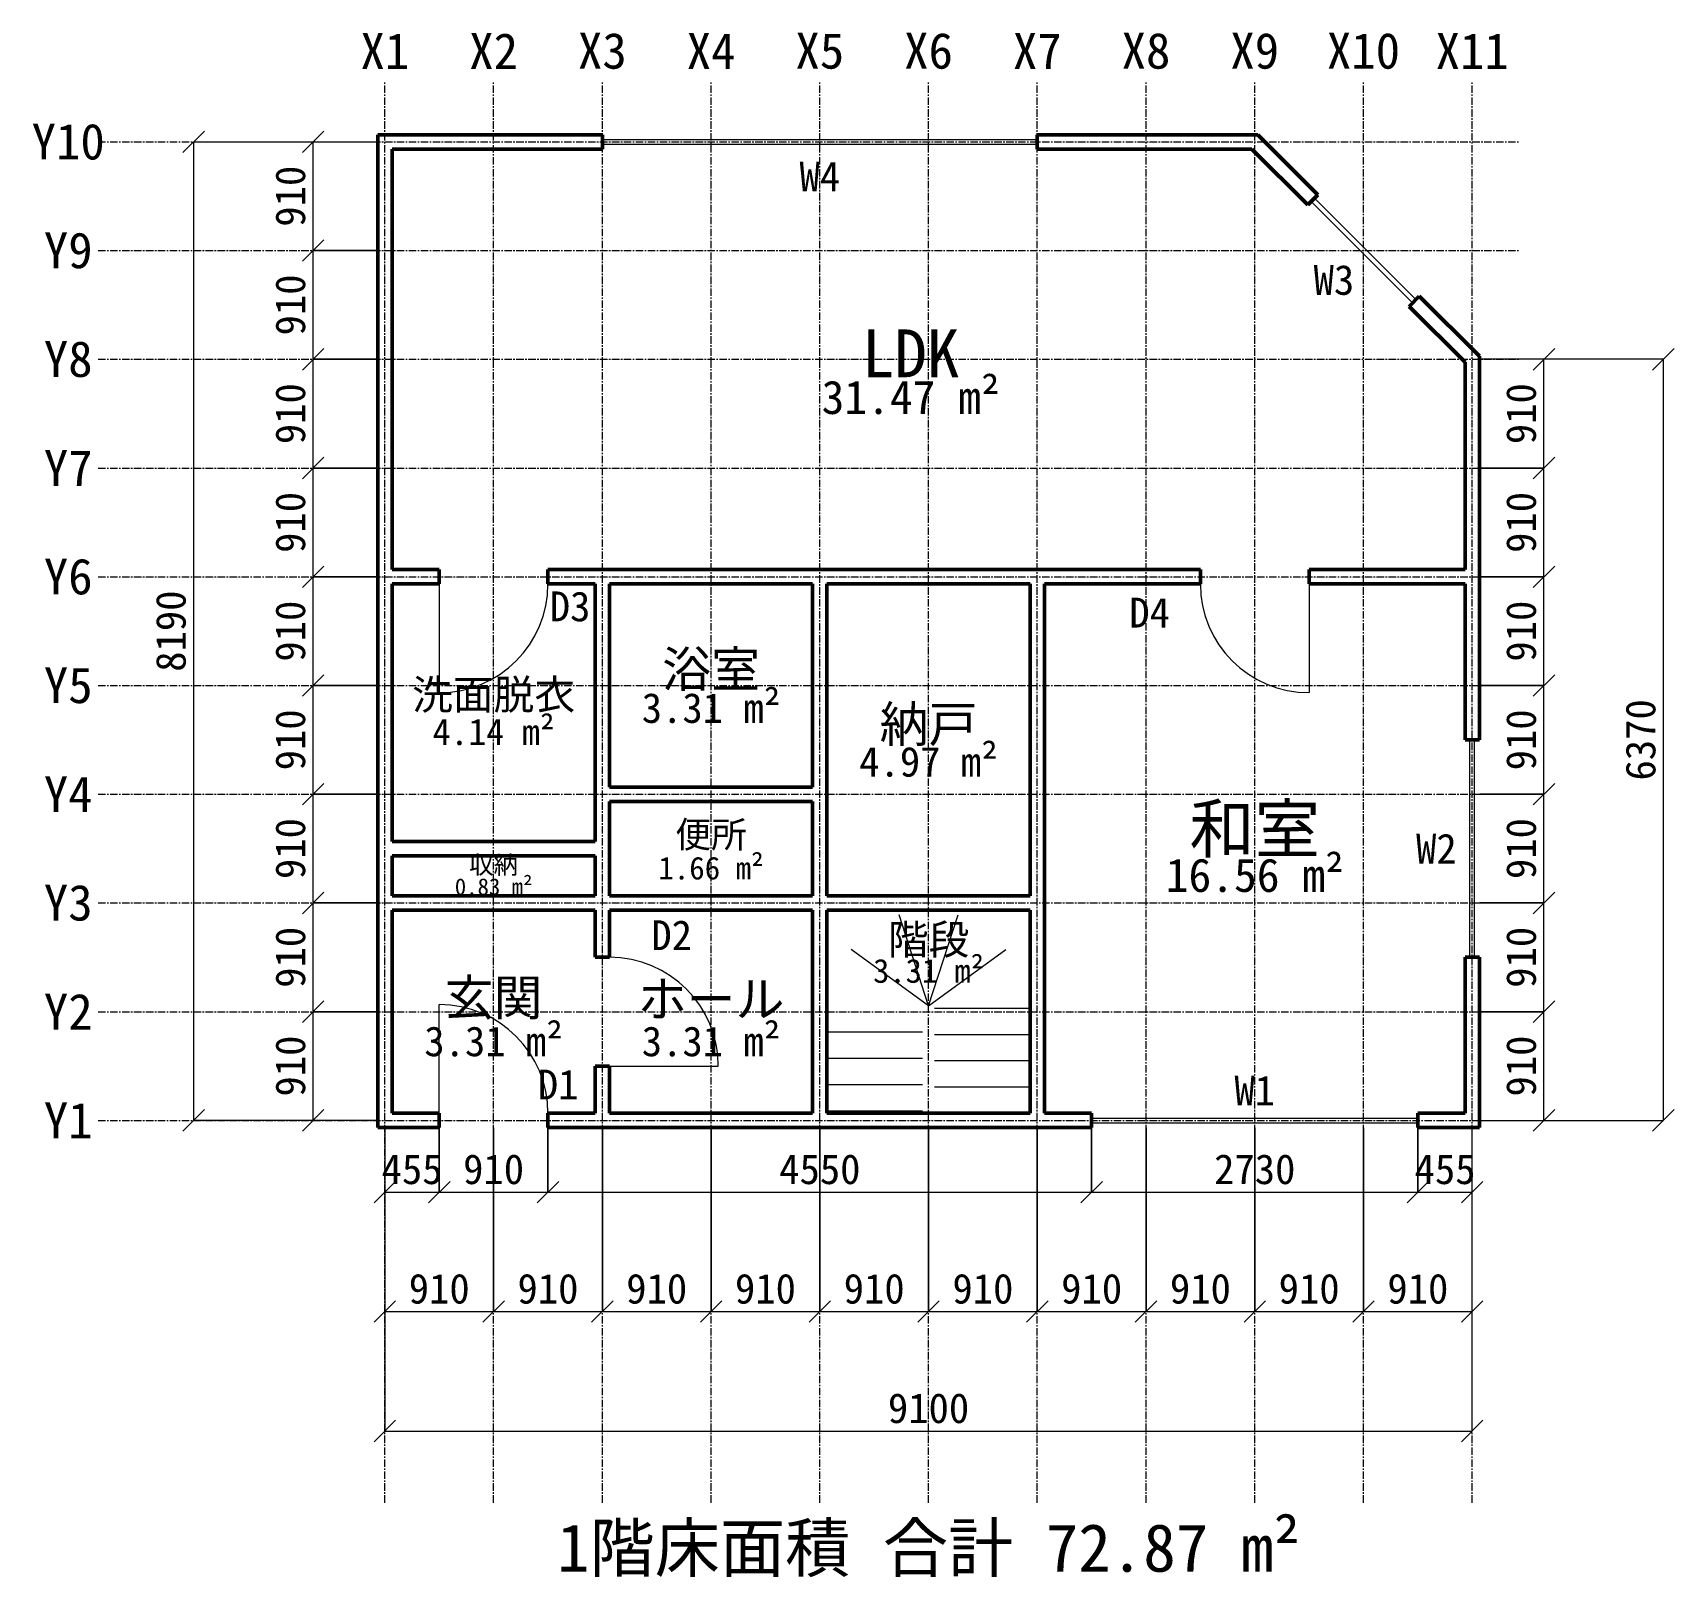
# Model space of a CAD drawing. Header units: millimetres. Extents: x -2946 to 10790, y -3823 to 9102.
import ezdxf

# ---------------------------------------------------------------- set-up
doc = ezdxf.new("R2010")
doc.units = ezdxf.units.MM
doc.linetypes.add('CENTER', pattern=[100, 62.5, -12.5, 12.5, -12.5])
for name, color, linetype, lineweight in [('DIM', 3, 'CONTINUOUS', 9), ('GRID', 1, 'CENTER', 9), ('OPENING', 4, 'CONTINUOUS', 18), ('ROOM', 5, 'CONTINUOUS', 18), ('STAIR', 6, 'CONTINUOUS', 18), ('TEXT', 7, 'CONTINUOUS', 18), ('WALL', 7, 'CONTINUOUS', 50)]:
    doc.layers.add(name, color=color, linetype=linetype, lineweight=lineweight)
doc.styles.add('STD', font='msgothic.ttc')
doc.dimstyles.new('STD100', dxfattribs={"dimscale": 100, "dimtxt": 2.5, "dimasz": 2.5, "dimexe": 0, "dimexo": 0.625, "dimtad": 1, "dimdec": 0, "dimdsep": 46, "dimtxsty": 'STD', "dimtsz": 1.25, "dimcen": 2.5, "dimadec": 0, "dimazin": 0, "dimtfac": 1, "dimtdec": 0, "dimtofl": 0, "dimtmove": 0, "dimatfit": 3, "dimfxl": 1, "dimtolj": 1, "dimtzin": 0, "dimarcsym": 0})

# ---------------------------------------------------------------- blocks, each defined once
blk = doc.blocks.new('*D1')
at = {"layer": 'DIM'}
for p, q in [((-90, -690), (90, -510)), ((365, -690), (545, -510))]:
    blk.add_line(p, q, dxfattribs=at)
blk.add_lwpolyline([(0, -62.5), (0, -600), (455, -600), (455, -62.5)], dxfattribs=at)
at = {"layer": 'DIM', "insert": (227.5, -410), "char_height": 250, "attachment_point": 5, "style": 'STD'}
blk.add_mtext('455', dxfattribs=at)
blk = doc.blocks.new('*D2')
at = {"layer": 'DIM'}
for p, q in [((365, -690), (545, -510)), ((1275, -690), (1455, -510))]:
    blk.add_line(p, q, dxfattribs=at)
blk.add_lwpolyline([(455, -62.5), (455, -600), (1365, -600), (1365, -62.5)], dxfattribs=at)
at = {"layer": 'DIM', "insert": (910, -410), "char_height": 250, "attachment_point": 5, "style": 'STD'}
blk.add_mtext('910', dxfattribs=at)
blk = doc.blocks.new('*D3')
at = {"layer": 'DIM'}
for p, q in [((1275, -690), (1455, -510)), ((5825, -690), (6005, -510))]:
    blk.add_line(p, q, dxfattribs=at)
blk.add_lwpolyline([(1365, -62.5), (1365, -600), (5915, -600), (5915, -62.5)], dxfattribs=at)
at = {"layer": 'DIM', "insert": (3640, -410), "char_height": 250, "attachment_point": 5, "style": 'STD'}
blk.add_mtext('4550', dxfattribs=at)
blk = doc.blocks.new('*D4')
at = {"layer": 'DIM'}
for p, q in [((5825, -690), (6005, -510)), ((8555, -690), (8735, -510))]:
    blk.add_line(p, q, dxfattribs=at)
blk.add_lwpolyline([(5915, -62.5), (5915, -600), (8645, -600), (8645, -62.5)], dxfattribs=at)
at = {"layer": 'DIM', "insert": (7280, -410), "char_height": 250, "attachment_point": 5, "style": 'STD'}
blk.add_mtext('2730', dxfattribs=at)
blk = doc.blocks.new('*D5')
at = {"layer": 'DIM'}
for p, q in [((8555, -690), (8735, -510)), ((9010, -690), (9190, -510))]:
    blk.add_line(p, q, dxfattribs=at)
blk.add_lwpolyline([(8645, -62.5), (8645, -600), (9100, -600), (9100, -62.5)], dxfattribs=at)
at = {"layer": 'DIM', "insert": (8872.5, -410), "char_height": 250, "attachment_point": 5, "style": 'STD'}
blk.add_mtext('455', dxfattribs=at)
blk = doc.blocks.new('*D6')
at = {"layer": 'DIM'}
for p, q in [((-90, -1690), (90, -1510)), ((820, -1690), (1000, -1510))]:
    blk.add_line(p, q, dxfattribs=at)
blk.add_lwpolyline([(0, -62.5), (0, -1600), (910, -1600), (910, -62.5)], dxfattribs=at)
at = {"layer": 'DIM', "insert": (455, -1410), "char_height": 250, "attachment_point": 5, "style": 'STD'}
blk.add_mtext('910', dxfattribs=at)
blk = doc.blocks.new('*D7')
at = {"layer": 'DIM'}
for p, q in [((820, -1690), (1000, -1510)), ((1730, -1690), (1910, -1510))]:
    blk.add_line(p, q, dxfattribs=at)
blk.add_lwpolyline([(910, -62.5), (910, -1600), (1820, -1600), (1820, -62.5)], dxfattribs=at)
at = {"layer": 'DIM', "insert": (1365, -1410), "char_height": 250, "attachment_point": 5, "style": 'STD'}
blk.add_mtext('910', dxfattribs=at)
blk = doc.blocks.new('*D8')
at = {"layer": 'DIM'}
for p, q in [((1730, -1690), (1910, -1510)), ((2640, -1690), (2820, -1510))]:
    blk.add_line(p, q, dxfattribs=at)
blk.add_lwpolyline([(1820, -62.5), (1820, -1600), (2730, -1600), (2730, -62.5)], dxfattribs=at)
at = {"layer": 'DIM', "insert": (2275, -1410), "char_height": 250, "attachment_point": 5, "style": 'STD'}
blk.add_mtext('910', dxfattribs=at)
blk = doc.blocks.new('*D9')
at = {"layer": 'DIM'}
for p, q in [((2640, -1690), (2820, -1510)), ((3550, -1690), (3730, -1510))]:
    blk.add_line(p, q, dxfattribs=at)
blk.add_lwpolyline([(2730, -62.5), (2730, -1600), (3640, -1600), (3640, -62.5)], dxfattribs=at)
at = {"layer": 'DIM', "insert": (3185, -1410), "char_height": 250, "attachment_point": 5, "style": 'STD'}
blk.add_mtext('910', dxfattribs=at)
blk = doc.blocks.new('*D10')
at = {"layer": 'DIM'}
for p, q in [((3550, -1690), (3730, -1510)), ((4460, -1690), (4640, -1510))]:
    blk.add_line(p, q, dxfattribs=at)
blk.add_lwpolyline([(3640, -62.5), (3640, -1600), (4550, -1600), (4550, -62.5)], dxfattribs=at)
at = {"layer": 'DIM', "insert": (4095, -1410), "char_height": 250, "attachment_point": 5, "style": 'STD'}
blk.add_mtext('910', dxfattribs=at)
blk = doc.blocks.new('*D11')
at = {"layer": 'DIM'}
for p, q in [((4460, -1690), (4640, -1510)), ((5370, -1690), (5550, -1510))]:
    blk.add_line(p, q, dxfattribs=at)
blk.add_lwpolyline([(4550, -62.5), (4550, -1600), (5460, -1600), (5460, -62.5)], dxfattribs=at)
at = {"layer": 'DIM', "insert": (5005, -1410), "char_height": 250, "attachment_point": 5, "style": 'STD'}
blk.add_mtext('910', dxfattribs=at)
blk = doc.blocks.new('*D12')
at = {"layer": 'DIM'}
for p, q in [((5370, -1690), (5550, -1510)), ((6280, -1690), (6460, -1510))]:
    blk.add_line(p, q, dxfattribs=at)
blk.add_lwpolyline([(5460, -62.5), (5460, -1600), (6370, -1600), (6370, -62.5)], dxfattribs=at)
at = {"layer": 'DIM', "insert": (5915, -1410), "char_height": 250, "attachment_point": 5, "style": 'STD'}
blk.add_mtext('910', dxfattribs=at)
blk = doc.blocks.new('*D13')
at = {"layer": 'DIM'}
for p, q in [((6280, -1690), (6460, -1510)), ((7190, -1690), (7370, -1510))]:
    blk.add_line(p, q, dxfattribs=at)
blk.add_lwpolyline([(6370, -62.5), (6370, -1600), (7280, -1600), (7280, -62.5)], dxfattribs=at)
at = {"layer": 'DIM', "insert": (6825, -1410), "char_height": 250, "attachment_point": 5, "style": 'STD'}
blk.add_mtext('910', dxfattribs=at)
blk = doc.blocks.new('*D14')
at = {"layer": 'DIM'}
for p, q in [((7190, -1690), (7370, -1510)), ((8100, -1690), (8280, -1510))]:
    blk.add_line(p, q, dxfattribs=at)
blk.add_lwpolyline([(7280, -62.5), (7280, -1600), (8190, -1600), (8190, -62.5)], dxfattribs=at)
at = {"layer": 'DIM', "insert": (7735, -1410), "char_height": 250, "attachment_point": 5, "style": 'STD'}
blk.add_mtext('910', dxfattribs=at)
blk = doc.blocks.new('*D15')
at = {"layer": 'DIM'}
for p, q in [((8100, -1690), (8280, -1510)), ((9010, -1690), (9190, -1510))]:
    blk.add_line(p, q, dxfattribs=at)
blk.add_lwpolyline([(8190, -62.5), (8190, -1600), (9100, -1600), (9100, -62.5)], dxfattribs=at)
at = {"layer": 'DIM', "insert": (8645, -1410), "char_height": 250, "attachment_point": 5, "style": 'STD'}
blk.add_mtext('910', dxfattribs=at)
blk = doc.blocks.new('*D16')
at = {"layer": 'DIM'}
for p, q in [((-90, -2690), (90, -2510)), ((9010, -2690), (9190, -2510))]:
    blk.add_line(p, q, dxfattribs=at)
blk.add_lwpolyline([(0, -62.5), (0, -2600), (9100, -2600), (9100, -62.5)], dxfattribs=at)
at = {"layer": 'DIM', "insert": (4550, -2410), "char_height": 250, "attachment_point": 5, "style": 'STD'}
blk.add_mtext('9100', dxfattribs=at)
blk = doc.blocks.new('*D17')
at = {"layer": 'DIM'}
for p, q in [((-690, 820), (-510, 1000)), ((-690, -90), (-510, 90))]:
    blk.add_line(p, q, dxfattribs=at)
blk.add_lwpolyline([(-62.5, 0), (-600, 0), (-600, 910), (-62.5, 910)], dxfattribs=at)
at = {"layer": 'DIM', "insert": (-790, 455), "char_height": 250, "attachment_point": 5, "rotation": 90, "style": 'STD'}
blk.add_mtext('910', dxfattribs=at)
blk = doc.blocks.new('*D18')
at = {"layer": 'DIM'}
for p, q in [((-690, 1730), (-510, 1910)), ((-690, 820), (-510, 1000))]:
    blk.add_line(p, q, dxfattribs=at)
blk.add_lwpolyline([(-62.5, 910), (-600, 910), (-600, 1820), (-62.5, 1820)], dxfattribs=at)
at = {"layer": 'DIM', "insert": (-790, 1365), "char_height": 250, "attachment_point": 5, "rotation": 90, "style": 'STD'}
blk.add_mtext('910', dxfattribs=at)
blk = doc.blocks.new('*D19')
at = {"layer": 'DIM'}
for p, q in [((-690, 2640), (-510, 2820)), ((-690, 1730), (-510, 1910))]:
    blk.add_line(p, q, dxfattribs=at)
blk.add_lwpolyline([(-62.5, 1820), (-600, 1820), (-600, 2730), (-62.5, 2730)], dxfattribs=at)
at = {"layer": 'DIM', "insert": (-790, 2275), "char_height": 250, "attachment_point": 5, "rotation": 90, "style": 'STD'}
blk.add_mtext('910', dxfattribs=at)
blk = doc.blocks.new('*D20')
at = {"layer": 'DIM'}
for p, q in [((-690, 3550), (-510, 3730)), ((-690, 2640), (-510, 2820))]:
    blk.add_line(p, q, dxfattribs=at)
blk.add_lwpolyline([(-62.5, 2730), (-600, 2730), (-600, 3640), (-62.5, 3640)], dxfattribs=at)
at = {"layer": 'DIM', "insert": (-790, 3185), "char_height": 250, "attachment_point": 5, "rotation": 90, "style": 'STD'}
blk.add_mtext('910', dxfattribs=at)
blk = doc.blocks.new('*D21')
at = {"layer": 'DIM'}
for p, q in [((-690, 4460), (-510, 4640)), ((-690, 3550), (-510, 3730))]:
    blk.add_line(p, q, dxfattribs=at)
blk.add_lwpolyline([(-62.5, 3640), (-600, 3640), (-600, 4550), (-62.5, 4550)], dxfattribs=at)
at = {"layer": 'DIM', "insert": (-790, 4095), "char_height": 250, "attachment_point": 5, "rotation": 90, "style": 'STD'}
blk.add_mtext('910', dxfattribs=at)
blk = doc.blocks.new('*D22')
at = {"layer": 'DIM'}
for p, q in [((-690, 5370), (-510, 5550)), ((-690, 4460), (-510, 4640))]:
    blk.add_line(p, q, dxfattribs=at)
blk.add_lwpolyline([(-62.5, 4550), (-600, 4550), (-600, 5460), (-62.5, 5460)], dxfattribs=at)
at = {"layer": 'DIM', "insert": (-790, 5005), "char_height": 250, "attachment_point": 5, "rotation": 90, "style": 'STD'}
blk.add_mtext('910', dxfattribs=at)
blk = doc.blocks.new('*D23')
at = {"layer": 'DIM'}
for p, q in [((-690, 6280), (-510, 6460)), ((-690, 5370), (-510, 5550))]:
    blk.add_line(p, q, dxfattribs=at)
blk.add_lwpolyline([(-62.5, 5460), (-600, 5460), (-600, 6370), (-62.5, 6370)], dxfattribs=at)
at = {"layer": 'DIM', "insert": (-790, 5915), "char_height": 250, "attachment_point": 5, "rotation": 90, "style": 'STD'}
blk.add_mtext('910', dxfattribs=at)
blk = doc.blocks.new('*D24')
at = {"layer": 'DIM'}
for p, q in [((-690, 7190), (-510, 7370)), ((-690, 6280), (-510, 6460))]:
    blk.add_line(p, q, dxfattribs=at)
blk.add_lwpolyline([(-62.5, 6370), (-600, 6370), (-600, 7280), (-62.5, 7280)], dxfattribs=at)
at = {"layer": 'DIM', "insert": (-790, 6825), "char_height": 250, "attachment_point": 5, "rotation": 90, "style": 'STD'}
blk.add_mtext('910', dxfattribs=at)
blk = doc.blocks.new('*D25')
at = {"layer": 'DIM'}
for p, q in [((-690, 8100), (-510, 8280)), ((-690, 7190), (-510, 7370))]:
    blk.add_line(p, q, dxfattribs=at)
blk.add_lwpolyline([(-62.5, 7280), (-600, 7280), (-600, 8190), (-62.5, 8190)], dxfattribs=at)
at = {"layer": 'DIM', "insert": (-790, 7735), "char_height": 250, "attachment_point": 5, "rotation": 90, "style": 'STD'}
blk.add_mtext('910', dxfattribs=at)
blk = doc.blocks.new('*D26')
at = {"layer": 'DIM'}
for p, q in [((-1690, 8100), (-1510, 8280)), ((-1690, -90), (-1510, 90))]:
    blk.add_line(p, q, dxfattribs=at)
blk.add_lwpolyline([(-62.5, 0), (-1600, 0), (-1600, 8190), (-62.5, 8190)], dxfattribs=at)
at = {"layer": 'DIM', "insert": (-1790, 4095), "char_height": 250, "attachment_point": 5, "rotation": 90, "style": 'STD'}
blk.add_mtext('8190', dxfattribs=at)
blk = doc.blocks.new('*D27')
at = {"layer": 'DIM'}
for p, q in [((9610, 820), (9790, 1000)), ((9610, -90), (9790, 90))]:
    blk.add_line(p, q, dxfattribs=at)
blk.add_lwpolyline([(9162.5, 0), (9700, 0), (9700, 910), (9162.5, 910)], dxfattribs=at)
at = {"layer": 'DIM', "insert": (9510, 455), "char_height": 250, "attachment_point": 5, "rotation": 90, "style": 'STD'}
blk.add_mtext('910', dxfattribs=at)
blk = doc.blocks.new('*D28')
at = {"layer": 'DIM'}
for p, q in [((9610, 1730), (9790, 1910)), ((9610, 820), (9790, 1000))]:
    blk.add_line(p, q, dxfattribs=at)
blk.add_lwpolyline([(9162.5, 910), (9700, 910), (9700, 1820), (9162.5, 1820)], dxfattribs=at)
at = {"layer": 'DIM', "insert": (9510, 1365), "char_height": 250, "attachment_point": 5, "rotation": 90, "style": 'STD'}
blk.add_mtext('910', dxfattribs=at)
blk = doc.blocks.new('*D29')
at = {"layer": 'DIM'}
for p, q in [((9610, 2640), (9790, 2820)), ((9610, 1730), (9790, 1910))]:
    blk.add_line(p, q, dxfattribs=at)
blk.add_lwpolyline([(9162.5, 1820), (9700, 1820), (9700, 2730), (9162.5, 2730)], dxfattribs=at)
at = {"layer": 'DIM', "insert": (9510, 2275), "char_height": 250, "attachment_point": 5, "rotation": 90, "style": 'STD'}
blk.add_mtext('910', dxfattribs=at)
blk = doc.blocks.new('*D30')
at = {"layer": 'DIM'}
for p, q in [((9610, 3550), (9790, 3730)), ((9610, 2640), (9790, 2820))]:
    blk.add_line(p, q, dxfattribs=at)
blk.add_lwpolyline([(9162.5, 2730), (9700, 2730), (9700, 3640), (9162.5, 3640)], dxfattribs=at)
at = {"layer": 'DIM', "insert": (9510, 3185), "char_height": 250, "attachment_point": 5, "rotation": 90, "style": 'STD'}
blk.add_mtext('910', dxfattribs=at)
blk = doc.blocks.new('*D31')
at = {"layer": 'DIM'}
for p, q in [((9610, 4460), (9790, 4640)), ((9610, 3550), (9790, 3730))]:
    blk.add_line(p, q, dxfattribs=at)
blk.add_lwpolyline([(9162.5, 3640), (9700, 3640), (9700, 4550), (9162.5, 4550)], dxfattribs=at)
at = {"layer": 'DIM', "insert": (9510, 4095), "char_height": 250, "attachment_point": 5, "rotation": 90, "style": 'STD'}
blk.add_mtext('910', dxfattribs=at)
blk = doc.blocks.new('*D32')
at = {"layer": 'DIM'}
for p, q in [((9610, 5370), (9790, 5550)), ((9610, 4460), (9790, 4640))]:
    blk.add_line(p, q, dxfattribs=at)
blk.add_lwpolyline([(9162.5, 4550), (9700, 4550), (9700, 5460), (9162.5, 5460)], dxfattribs=at)
at = {"layer": 'DIM', "insert": (9510, 5005), "char_height": 250, "attachment_point": 5, "rotation": 90, "style": 'STD'}
blk.add_mtext('910', dxfattribs=at)
blk = doc.blocks.new('*D33')
at = {"layer": 'DIM'}
for p, q in [((9610, 6280), (9790, 6460)), ((9610, 5370), (9790, 5550))]:
    blk.add_line(p, q, dxfattribs=at)
blk.add_lwpolyline([(9162.5, 5460), (9700, 5460), (9700, 6370), (9162.5, 6370)], dxfattribs=at)
at = {"layer": 'DIM', "insert": (9510, 5915), "char_height": 250, "attachment_point": 5, "rotation": 90, "style": 'STD'}
blk.add_mtext('910', dxfattribs=at)
blk = doc.blocks.new('*D34')
at = {"layer": 'DIM'}
for p, q in [((10610, 6280), (10790, 6460)), ((10610, -90), (10790, 90))]:
    blk.add_line(p, q, dxfattribs=at)
blk.add_lwpolyline([(9162.5, 0), (10700, 0), (10700, 6370), (9162.5, 6370)], dxfattribs=at)
at = {"layer": 'DIM', "insert": (10510, 3185), "char_height": 250, "attachment_point": 5, "rotation": 90, "style": 'STD'}
blk.add_mtext('6370', dxfattribs=at)

msp = doc.modelspace()

# ---------------------------------------------------------------- linework, layer by layer
at = {"layer": 'GRID'}
for p, q in [((0, -3200), (0, 8700)), ((910, -3200), (910, 8700)), ((1820, -3200), (1820, 8700)), ((2730, -3200), (2730, 8700)), ((3640, -3200), (3640, 8700)), ((4550, -3200), (4550, 8700)), ((5460, -3200), (5460, 8700)), ((6370, -3200), (6370, 8700)), ((7280, -3200), (7280, 8700)), ((8190, -3200), (8190, 8700)), ((9100, -3200), (9100, 8700)), ((-2400, 8190), (9500, 8190)), ((-2400, 7280), (9500, 7280)), ((-2400, 6370), (9500, 6370)), ((-2400, 5460), (9500, 5460)), ((-2400, 4550), (9500, 4550)), ((-2400, 3640), (9500, 3640)), ((-2400, 2730), (9500, 2730)), ((-2400, 1820), (9500, 1820)), ((-2400, 910), (9500, 910)), ((-2400, 0), (9500, 0))]:
    msp.add_line(p, q, dxfattribs=at)
at = {"layer": 'OPENING'}
for p, q in [((1820, 8210), (5460, 8210)), ((1820, 8170), (5460, 8170)), ((8628.4, 6869.9), (7779.9, 7718.4)), ((8600.1, 6841.6), (7751.6, 7690.1)), ((455, 4490), (455, 3580)), ((7735, 4490), (7735, 3580)), ((9080, 1365), (9080, 3185)), ((9120, 1365), (9120, 3185)), ((455, 60), (455, 970)), ((1880, 455), (2790, 455)), ((5915, 20), (8645, 20)), ((5915, -20), (8645, -20))]:
    msp.add_line(p, q, dxfattribs=at)
for centre, start, end in [((455, 4490), 270, 360), ((7735, 4490), 180, 270), ((1880, 455), 0, 90), ((455, 60), 0, 90)]:
    msp.add_arc(centre, 910, start, end, dxfattribs=at)
at = {"layer": 'STAIR'}
for p, q in [((4550, 960), (4302.8, 1720.8)), ((4550, 960), (4797.2, 1720.8)), ((4550, 960), (3902.8, 1430.2)), ((4550, 960), (5197.2, 1430.2)), ((4600, 940), (5400, 940)), ((3700, 740), (4500, 740)), ((4600, 720), (5400, 720)), ((3700, 520), (4500, 520)), ((4600, 500), (5400, 500)), ((3700, 300), (4500, 300)), ((4600, 280), (5400, 280)), ((3700, 80), (4500, 80))]:
    msp.add_line(p, q, dxfattribs=at)
at = {"layer": 'WALL'}
for p, q in [((-60, 8250), (1820, 8250)), ((-60, -60), (-60, 8250)), ((1820, 8130), (1820, 8250)), ((5460, 8250), (7304.9, 8250)), ((5460, 8130), (5460, 8250)), ((7808.2, 7746.7), (7304.9, 8250)), ((60, 8130), (1820, 8130)), ((60, 4610), (60, 8130)), ((5460, 8130), (7255.1, 8130)), ((7723.3, 7661.8), (7255.1, 8130)), ((7808.2, 7746.7), (7723.3, 7661.8)), ((8656.7, 6898.2), (8571.8, 6813.3)), ((9160, 6394.9), (8656.7, 6898.2)), ((9040, 6345.1), (8571.8, 6813.3)), ((9040, 4610), (9040, 6345.1)), ((9160, 3185), (9160, 6394.9)), ((60, 4610), (455, 4610)), ((455, 4490), (455, 4610)), ((1365, 4610), (6825, 4610)), ((1365, 4490), (1365, 4610)), ((6825, 4490), (6825, 4610)), ((7735, 4610), (9040, 4610)), ((7735, 4490), (7735, 4610)), ((60, 2335), (60, 4490)), ((60, 4490), (455, 4490)), ((1365, 4490), (1760, 4490)), ((1760, 2335), (1760, 4490)), ((1880, 2790), (1880, 4490)), ((1880, 4490), (3580, 4490)), ((3580, 2790), (3580, 4490)), ((3700, 1880), (3700, 4490)), ((3700, 4490), (5400, 4490)), ((5400, 1880), (5400, 4490)), ((5520, 60), (5520, 4490)), ((5520, 4490), (6825, 4490)), ((7735, 4490), (9040, 4490)), ((9040, 3185), (9040, 4490)), ((9040, 3185), (9160, 3185)), ((1880, 2790), (3580, 2790)), ((1880, 1880), (1880, 2670)), ((1880, 2670), (3580, 2670)), ((3580, 1880), (3580, 2670)), ((60, 2335), (1760, 2335)), ((60, 1880), (60, 2215)), ((60, 2215), (1760, 2215)), ((1760, 1880), (1760, 2215)), ((60, 1880), (1760, 1880)), ((1880, 1880), (3580, 1880)), ((3700, 1880), (5400, 1880)), ((60, 60), (60, 1760)), ((60, 1760), (1760, 1760)), ((1760, 1365), (1760, 1760)), ((1880, 1365), (1880, 1760)), ((1880, 1760), (3580, 1760)), ((3580, 60), (3580, 1760)), ((3700, 60), (3700, 1760)), ((3700, 1760), (5400, 1760)), ((5400, 60), (5400, 1760)), ((1760, 1365), (1880, 1365)), ((9040, 60), (9040, 1365)), ((9040, 1365), (9160, 1365)), ((9160, -60), (9160, 1365)), ((1760, 60), (1760, 455)), ((1760, 455), (1880, 455)), ((1880, 60), (1880, 455)), ((60, 60), (455, 60)), ((455, -60), (455, 60)), ((1365, 60), (1760, 60)), ((1365, -60), (1365, 60)), ((1880, 60), (3580, 60)), ((3700, 60), (5400, 60)), ((5520, 60), (5915, 60)), ((5915, -60), (5915, 60)), ((8645, 60), (9040, 60)), ((8645, -60), (8645, 60)), ((-60, -60), (455, -60)), ((1365, -60), (5915, -60)), ((8645, -60), (9160, -60))]:
    msp.add_line(p, q, dxfattribs=at)

# ---------------------------------------------------------------- texts
at = {"layer": 'GRID', "char_height": 300, "attachment_point": 5, "style": 'STD'}
for s, insert in [('X1', (0, 8950)), ('X2', (910, 8950)), ('X3', (1820, 8950)), ('X4', (2730, 8950)), ('X5', (3640, 8950)), ('X6', (4550, 8950)), ('X7', (5460, 8950)), ('X8', (6370, 8950)), ('X9', (7280, 8950)), ('X10', (8190, 8950)), ('X11', (9100, 8950)), ('Y10', (-2650, 8190)), ('Y9', (-2650, 7280)), ('Y8', (-2650, 6370)), ('Y7', (-2650, 5460)), ('Y6', (-2650, 4550)), ('Y5', (-2650, 3640)), ('Y4', (-2650, 2730)), ('Y3', (-2650, 1820)), ('Y2', (-2650, 910)), ('Y1', (-2650, 0))]:
    msp.add_mtext(s, dxfattribs=dict(at, insert=insert))
at = {"layer": 'OPENING', "char_height": 250, "attachment_point": 5, "style": 'STD'}
for s, insert in [('W4', (3640, 7900)), ('W3', (7942.5, 7032.5)), ('D3', (1550, 4300)), ('D4', (6400, 4250)), ('W2', (8800, 2275)), ('D2', (2400, 1550)), ('D1', (1450, 300)), ('W1', (7280, 250))]:
    msp.add_mtext(s, dxfattribs=dict(at, insert=insert))
at = {"layer": 'ROOM', "attachment_point": 5, "style": 'STD'}
for s, insert, char_height in [('LDK', (4400, 6420), 400), ('31.47 m²', (4400, 6050), 280), ('浴室', (2730, 3760), 300), ('洗面脱衣', (910, 3550), 250), ('3.31 m²', (2730, 3450), 250), ('納戸', (4550, 3300), 300), ('4.14 m²', (910, 3250), 220), ('4.97 m²', (4550, 3000), 250), ('和室', (7280, 2420), 400), ('便所', (2730, 2380), 220), ('収納', (910, 2130), 150), ('1.66 m²', (2730, 2110), 190), ('16.56 m²', (7280, 2050), 280), ('0.83 m²', (910, 1955), 140), ('階段', (4550, 1500), 250), ('3.31 m²', (4550, 1250), 200), ('玄関', (910, 1010), 300), ('ホール', (2730, 1010), 300), ('3.31 m²', (910, 660), 250), ('3.31 m²', (2730, 660), 250)]:
    msp.add_mtext(s, dxfattribs=dict(at, insert=insert, char_height=char_height))
at = {"layer": 'TEXT', "insert": (4550, -3600), "char_height": 400, "attachment_point": 5, "style": 'STD'}
msp.add_mtext('1階床面積 合計 72.87 m²', dxfattribs=at)

# ---------------------------------------------------------------- dimensions: what is measured, and where the dimension line sits
at = {"layer": 'DIM'}
for base, p1, p2, text, picture, middle in [((-1600, 8190), (0, 0), (0, 8190), '8190', '*D26', (-1790, 4095)), ((-600, 8190), (0, 7280), (0, 8190), '910', '*D25', (-790, 7735)), ((-600, 7280), (0, 6370), (0, 7280), '910', '*D24', (-790, 6825)), ((-600, 6370), (0, 5460), (0, 6370), '910', '*D23', (-790, 5915)), ((9700, 6370), (9100, 5460), (9100, 6370), '910', '*D33', (9510, 5915)), ((10700, 6370), (9100, 0), (9100, 6370), '6370', '*D34', (10510, 3185)), ((-600, 5460), (0, 4550), (0, 5460), '910', '*D22', (-790, 5005)), ((9700, 5460), (9100, 4550), (9100, 5460), '910', '*D32', (9510, 5005)), ((-600, 4550), (0, 3640), (0, 4550), '910', '*D21', (-790, 4095)), ((9700, 4550), (9100, 3640), (9100, 4550), '910', '*D31', (9510, 4095)), ((-600, 3640), (0, 2730), (0, 3640), '910', '*D20', (-790, 3185)), ((9700, 3640), (9100, 2730), (9100, 3640), '910', '*D30', (9510, 3185)), ((-600, 2730), (0, 1820), (0, 2730), '910', '*D19', (-790, 2275)), ((9700, 2730), (9100, 1820), (9100, 2730), '910', '*D29', (9510, 2275)), ((-600, 1820), (0, 910), (0, 1820), '910', '*D18', (-790, 1365)), ((9700, 1820), (9100, 910), (9100, 1820), '910', '*D28', (9510, 1365)), ((-600, 910), (0, 0), (0, 910), '910', '*D17', (-790, 455)), ((9700, 910), (9100, 0), (9100, 910), '910', '*D27', (9510, 455))]:
    dim = msp.add_linear_dim(base=base, p1=p1, p2=p2, angle=90, text=text, dimstyle='STD100', dxfattribs=at)
    dim.commit()
    dim.dimension.update_dxf_attribs({"geometry": picture, "text_midpoint": middle})
for base, p1, p2, text, picture, middle in [((455, -600), (0, 0), (455, 0), '455', '*D1', (227.5, -410)), ((910, -1600), (0, 0), (910, 0), '910', '*D6', (455, -1410)), ((9100, -2600), (0, 0), (9100, 0), '9100', '*D16', (4550, -2410)), ((1365, -600), (455, 0), (1365, 0), '910', '*D2', (910, -410)), ((1820, -1600), (910, 0), (1820, 0), '910', '*D7', (1365, -1410)), ((5915, -600), (1365, 0), (5915, 0), '4550', '*D3', (3640, -410)), ((2730, -1600), (1820, 0), (2730, 0), '910', '*D8', (2275, -1410)), ((3640, -1600), (2730, 0), (3640, 0), '910', '*D9', (3185, -1410)), ((4550, -1600), (3640, 0), (4550, 0), '910', '*D10', (4095, -1410)), ((5460, -1600), (4550, 0), (5460, 0), '910', '*D11', (5005, -1410)), ((6370, -1600), (5460, 0), (6370, 0), '910', '*D12', (5915, -1410)), ((8645, -600), (5915, 0), (8645, 0), '2730', '*D4', (7280, -410)), ((7280, -1600), (6370, 0), (7280, 0), '910', '*D13', (6825, -1410)), ((8190, -1600), (7280, 0), (8190, 0), '910', '*D14', (7735, -1410)), ((9100, -1600), (8190, 0), (9100, 0), '910', '*D15', (8645, -1410)), ((9100, -600), (8645, 0), (9100, 0), '455', '*D5', (8872.5, -410))]:
    dim = msp.add_linear_dim(base=base, p1=p1, p2=p2, text=text, dimstyle='STD100', dxfattribs=at)
    dim.commit()
    dim.dimension.update_dxf_attribs({"geometry": picture, "text_midpoint": middle})

doc.saveas('drawing.dxf')
